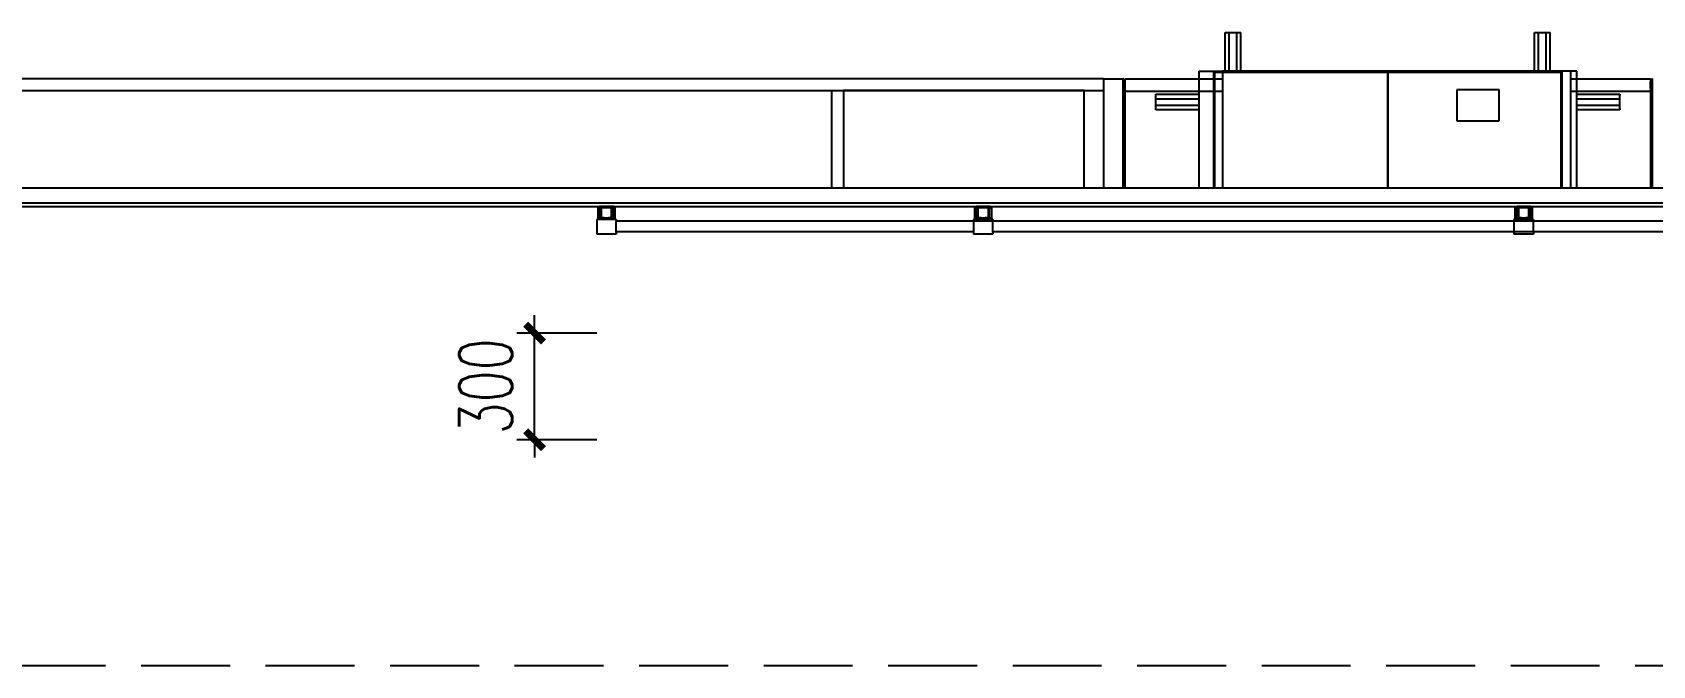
# Model space of a CAD drawing. Extents: x -1899985 to -450366, y 556196 to 2151267.
# Drawn here: x -1112097 to -1107542, y 578887 to 580668 of the extents above; entities that cross this region are included whole.
import ezdxf

# ---------------------------------------------------------------- set-up
doc = ezdxf.new("R2010")
doc.units = 0
doc.header["$LTSCALE"] = 1000
doc.header["$MEASUREMENT"] = 0
doc.linetypes.add('DASH', pattern=[0.35, 0.25, -0.1])
doc.layers.get('Defpoints').update_dxf_attribs({"color": 210})
for name, color, linetype in [('A-LIN-V', 9, 'Continuous'), ('S-SB', 21, 'Continuous'), ('建-尺寸', 3, 'Continuous')]:
    doc.layers.add(name, color=color, linetype=linetype)
doc.styles.add('A-DIM_T3', font='SIMPLEX', dxfattribs={"width": 0.705882, "bigfont": 'GBCBIG'})
doc.dimstyles.new('A-DIM&&50', dxfattribs={"dimtxt": 148.75, "dimasz": 50, "dimexe": 50, "dimexo": 50, "dimgap": 63.125, "dimtad": 1, "dimdec": 0, "dimzin": 0, "dimdsep": 46, "dimtxsty": 'A-DIM_T3', "dimblk": 'ARCHTICK', "dimcen": 0.09, "dimclrt": 7, "dimazin": 2, "dimtfac": 1, "dimtdec": 0, "dimtix": 1, "dimtmove": 2, "dimatfit": 3, "dimfxl": 0, "dimtolj": 1, "dimtzin": 0, "dimarcsym": 0})

# ---------------------------------------------------------------- blocks, each defined once
blk = doc.blocks.new('11')
at = {"layer": 'A-LIN-V'}
h = blk.add_hatch(color=1, dxfattribs=at)
h.dxf.hatch_style = 1
h.paths.add_polyline_path([(1602629.8, -76162.3, 0.414214), (1602633.1, -76159.1), (1602633.1, -76135.2, 0.414214), (1602629.8, -76131.9), (1602636.3, -76131.9, -0.414214), (1602638.8, -76134.3), (1602638.8, -76164.3), (1602638.4, -76164), (1602638.4, -76162.3)])
h = blk.add_hatch(color=1, dxfattribs=at)
h.dxf.hatch_style = 1
h.paths.add_polyline_path([(1602592.2, -76166.7), (1602595, -76164), (1602595, -76166.7)])
h.paths.add_polyline_path([(1602638.4, -76166.7), (1602638.4, -76164), (1602641.2, -76166.7)])
h = blk.add_hatch(color=1, dxfattribs=at)
h.dxf.hatch_style = 1
h.paths.add_polyline_path([(1603651.4, -76166.7), (1603654.2, -76164), (1603654.2, -76166.7)])
h.paths.add_polyline_path([(1603697.6, -76166.7), (1603697.6, -76164), (1603700.4, -76166.7)])
at = {"color": 1, "linetype": 'DASH'}
blk.add_lwpolyline([(1594308.9, -77420.6), (1605666.4, -77420.6)], dxfattribs=at)
at = {"layer": 'A-LIN-V', "color": 1}
for p, q in [((1604356.6, -75640.3), (1604367.5, -75640.3)), ((1604356.6, -75749), (1604356.6, -75640.3)), ((1604356.6, -75749), (1604356.6, -75640.3)), ((1604356.6, -75640.3), (1604367.5, -75640.3)), ((1604367.5, -75749), (1604367.5, -75640.3)), ((1604367.5, -75640.3), (1604389.3, -75640.3)), ((1604367.5, -75749), (1604367.5, -75640.3)), ((1604367.5, -75640.3), (1604389.3, -75640.3)), ((1604389.3, -75640.3), (1604400.1, -75640.3)), ((1604389.3, -75749), (1604389.3, -75640.3)), ((1604389.3, -75640.3), (1604400.1, -75640.3)), ((1604389.3, -75749), (1604389.3, -75640.3)), ((1604400.1, -75749), (1604400.1, -75640.3)), ((1604400.1, -75749), (1604400.1, -75640.3)), ((1605226.2, -75640.3), (1605237.1, -75640.3)), ((1605226.2, -75749), (1605226.2, -75640.3)), ((1605226.2, -75640.3), (1605237.1, -75640.3)), ((1605226.2, -75749), (1605226.2, -75640.3)), ((1605237.1, -75749), (1605237.1, -75640.3)), ((1605237.1, -75640.3), (1605258.9, -75640.3)), ((1605237.1, -75749), (1605237.1, -75640.3)), ((1605237.1, -75640.3), (1605258.9, -75640.3)), ((1605258.9, -75640.3), (1605269.7, -75640.3)), ((1605258.9, -75749), (1605258.9, -75640.3)), ((1605258.9, -75749), (1605258.9, -75640.3)), ((1605258.9, -75640.3), (1605269.7, -75640.3)), ((1605269.7, -75749), (1605269.7, -75640.3)), ((1605269.7, -75749), (1605269.7, -75640.3)), ((1604014.2, -75770.7), (1595896.1, -75770.7)), ((1604014.2, -75770.7), (1604014.2, -76077.3)), ((1604014.2, -75770.7), (1604068.6, -75770.7)), ((1604068.6, -75770.7), (1604068.6, -76077.3)), ((1604070.2, -75797.9), (1604070.2, -75778.4)), ((1604074, -75770.7), (1604348.3, -75770.7)), ((1604074, -75770.7), (1604074, -75778.4)), ((1604074, -75778.4), (1604074, -75797.9)), ((1604281.7, -75749), (1604324.1, -75749)), ((1604281.7, -75749), (1604281.7, -76077.3)), ((1604324.1, -76077.3), (1604324.1, -75749)), ((1604324.1, -75749), (1605302.4, -75749)), ((1604326.8, -75751.7), (1604812.1, -75751.7)), ((1604326.8, -76077.3), (1604326.8, -75751.7)), ((1605326.6, -75749), (1604348.3, -75749)), ((1604348.3, -75749), (1604348.3, -76077.3)), ((1604812.1, -75751.7), (1604812.1, -76077.3)), ((1604814.3, -75751.7), (1605299.6, -75751.7)), ((1604814.3, -76077.3), (1604814.3, -75751.7)), ((1605299.6, -75751.7), (1605299.6, -76077.3)), ((1605344.7, -75749), (1605302.4, -75749)), ((1605302.4, -75749), (1605302.4, -76077.3)), ((1605326.6, -75749), (1605326.6, -76077.3)), ((1605326.6, -75770.7), (1605552.3, -75770.7)), ((1605344.7, -76077.3), (1605344.7, -75749)), ((1605552.3, -75770.7), (1605552.3, -75778.4)), ((1605552.3, -75797.9), (1605552.3, -75778.4)), ((1605556.2, -75778.4), (1605556.2, -75797.9)), ((1605557.8, -76077.3), (1605557.8, -75770.7)), ((1598289.9, -75803.4), (1604014.2, -75803.4)), ((1603250.9, -76077.3), (1603250.9, -75803.4)), ((1603283.5, -75803.4), (1603283.5, -76077.3)), ((1603959.9, -75803.4), (1603283.5, -75803.4)), ((1603959.9, -76077.3), (1603959.9, -75803.4)), ((1604074, -75797.9), (1604074, -75805.5)), ((1604074, -75805.5), (1604074, -76077.3)), ((1604074, -75805.5), (1604348.3, -75805.5)), ((1604161, -75814.3), (1604281.7, -75814.3)), ((1604161, -75817.5), (1604161, -75814.3)), ((1604161, -75827.3), (1604161, -75817.5)), ((1604161, -75827.3), (1604281.7, -75827.3)), ((1604161, -75844.7), (1604161, -75827.3)), ((1605007.1, -75801.7), (1605007.1, -75888.7)), ((1605126.7, -75801.7), (1605007.1, -75801.7)), ((1605126.7, -75888.7), (1605126.7, -75801.7)), ((1605326.6, -75805.5), (1605552.3, -75805.5)), ((1605344.7, -75814.3), (1605465.4, -75814.3)), ((1605344.7, -75827.3), (1605465.4, -75827.3)), ((1605465.4, -75814.3), (1605465.4, -75817.5)), ((1605465.4, -75827.3), (1605465.4, -75817.5)), ((1605465.4, -75844.7), (1605465.4, -75827.3)), ((1605552.3, -75797.9), (1605552.3, -75805.5)), ((1605552.3, -75805.5), (1605552.3, -76077.3)), ((1604161, -75844.7), (1604281.7, -75844.7)), ((1604161, -75854.4), (1604161, -75844.7)), ((1604161, -75857.7), (1604161, -75854.4)), ((1604281.7, -75857.7), (1604161, -75857.7)), ((1605344.7, -75844.7), (1605465.4, -75844.7)), ((1605465.4, -75857.7), (1605344.7, -75857.7)), ((1605465.4, -75854.4), (1605465.4, -75844.7)), ((1605465.4, -75854.4), (1605465.4, -75857.7)), ((1605007.1, -75888.7), (1605126.7, -75888.7)), ((1592562.4, -76077.3), (1605899.7, -76077.3)), ((1594075.6, -76129.5), (1605899.7, -76129.5)), ((1605899.7, -76120.8), (1598840.1, -76120.8)), ((1602592.3, -76134.3), (1602592.3, -76166.6)), ((1602594.7, -76164.2), (1602594.7, -76134.3)), ((1602636.3, -76129.5), (1602597.2, -76129.5)), ((1602597.2, -76131.9), (1602603.7, -76131.9)), ((1602600.5, -76159.1), (1602600.5, -76135.2)), ((1602602.1, -76135.2), (1602602.1, -76159.1)), ((1602603.7, -76131.9), (1602629.8, -76131.9)), ((1602629.8, -76133.5), (1602603.7, -76133.5)), ((1602629.8, -76131.9), (1602636.3, -76131.9)), ((1602631.4, -76159.1), (1602631.4, -76135.2)), ((1602633.1, -76135.2), (1602633.1, -76159.1)), ((1602638.8, -76134.3), (1602638.8, -76164.3)), ((1602641.2, -76166.7), (1602641.2, -76134.3)), ((1603651.5, -76134.3), (1603651.5, -76166.6)), ((1603653.9, -76164.2), (1603653.9, -76134.3)), ((1603695.5, -76129.5), (1603656.4, -76129.5)), ((1603656.4, -76131.9), (1603662.9, -76131.9)), ((1603659.7, -76159.1), (1603659.7, -76135.2)), ((1603661.3, -76135.2), (1603661.3, -76159.1)), ((1603662.9, -76131.9), (1603689, -76131.9)), ((1603689, -76133.5), (1603662.9, -76133.5)), ((1603689, -76131.9), (1603695.5, -76131.9)), ((1603690.6, -76159.1), (1603690.6, -76135.2)), ((1603692.3, -76135.2), (1603692.3, -76159.1)), ((1603698, -76134.3), (1603698, -76164.3)), ((1603700.4, -76166.7), (1603700.4, -76134.3)), ((1605170.9, -76134.3), (1605170.9, -76166.6)), ((1605173.4, -76164.2), (1605173.4, -76134.3)), ((1605214.9, -76129.5), (1605175.8, -76129.5)), ((1605175.8, -76131.9), (1605182.3, -76131.9)), ((1605179.1, -76159.1), (1605179.1, -76135.2)), ((1605180.7, -76135.2), (1605180.7, -76159.1)), ((1605182.3, -76131.9), (1605208.4, -76131.9)), ((1605208.4, -76133.5), (1605182.3, -76133.5)), ((1605208.4, -76131.9), (1605214.9, -76131.9)), ((1605210, -76159.1), (1605210, -76135.2)), ((1605211.7, -76135.2), (1605211.7, -76159.1)), ((1605217.4, -76134.3), (1605217.4, -76164.3)), ((1605219.8, -76166.7), (1605219.8, -76134.3)), ((1602592.2, -76166.7), (1602589.5, -76166.7)), ((1602589.5, -76166.7), (1602589.5, -76172.1)), ((1602589.5, -76172.1), (1602589.5, -76202.6)), ((1602592.2, -76166.7), (1602595, -76164)), ((1602595, -76166.7), (1602592.2, -76166.7)), ((1602603.7, -76162.3), (1602595, -76162.3)), ((1602595, -76166.7), (1602595, -76162.3)), ((1602638.4, -76166.7), (1602595, -76166.7)), ((1602603.7, -76160.7), (1602610.8, -76160.7)), ((1602610.8, -76162.3), (1602603.7, -76162.3)), ((1602610.8, -76160.7), (1602610.8, -76162.3)), ((1602622.7, -76162.3), (1602610.8, -76162.3)), ((1602622.7, -76162.3), (1602622.7, -76160.7)), ((1602622.7, -76160.7), (1602629.8, -76160.7)), ((1602629.8, -76162.3), (1602622.7, -76162.3)), ((1602638.4, -76162.3), (1602629.8, -76162.3)), ((1602638.4, -76166.7), (1602638.4, -76162.3)), ((1602638.4, -76164), (1602641.2, -76166.7)), ((1602641.2, -76166.7), (1602638.4, -76166.7)), ((1602643.9, -76166.7), (1602641.2, -76166.7)), ((1602643.9, -76166.7), (1602643.9, -76172.1)), ((1602643.9, -76169.9), (1603648.7, -76169.9)), ((1602643.9, -76202.6), (1602643.9, -76172.1)), ((1603532, -76169.9), (1604236.6, -76169.9)), ((1603651.4, -76166.7), (1603648.7, -76166.7)), ((1603648.7, -76166.7), (1603648.7, -76172.1)), ((1603648.7, -76172.1), (1603648.7, -76202.6)), ((1603651.4, -76166.7), (1603654.2, -76164)), ((1603654.2, -76166.7), (1603651.4, -76166.7)), ((1603662.9, -76162.3), (1603654.2, -76162.3)), ((1603654.2, -76166.7), (1603654.2, -76162.3)), ((1603697.6, -76166.7), (1603654.2, -76166.7)), ((1603662.9, -76160.7), (1603670, -76160.7)), ((1603670, -76162.3), (1603662.9, -76162.3)), ((1603670, -76160.7), (1603670, -76162.3)), ((1603681.9, -76162.3), (1603670, -76162.3)), ((1603681.9, -76162.3), (1603681.9, -76160.7)), ((1603681.9, -76160.7), (1603689, -76160.7)), ((1603689, -76162.3), (1603681.9, -76162.3)), ((1603697.6, -76162.3), (1603689, -76162.3)), ((1603697.6, -76166.7), (1603697.6, -76162.3)), ((1603697.6, -76164), (1603700.4, -76166.7)), ((1603700.4, -76166.7), (1603697.6, -76166.7)), ((1603703.1, -76166.7), (1603700.4, -76166.7)), ((1603703.1, -76166.7), (1603703.1, -76172.1)), ((1603703.1, -76169.9), (1605168.1, -76169.9)), ((1603703.1, -76202.6), (1603703.1, -76172.1)), ((1604262.7, -76169.9), (1605867.1, -76169.9)), ((1605170.9, -76166.7), (1605168.1, -76166.7)), ((1605168.1, -76166.7), (1605168.1, -76172.1)), ((1605168.1, -76172.1), (1605168.1, -76202.6)), ((1605170.9, -76166.7), (1605173.6, -76164)), ((1605173.6, -76166.7), (1605170.9, -76166.7)), ((1605182.3, -76162.3), (1605173.6, -76162.3)), ((1605173.6, -76166.7), (1605173.6, -76162.3)), ((1605217.1, -76166.7), (1605173.6, -76166.7)), ((1605182.3, -76160.7), (1605189.4, -76160.7)), ((1605189.4, -76162.3), (1605182.3, -76162.3)), ((1605189.4, -76160.7), (1605189.4, -76162.3)), ((1605201.4, -76162.3), (1605189.4, -76162.3)), ((1605201.4, -76162.3), (1605201.4, -76160.7)), ((1605201.4, -76160.7), (1605208.4, -76160.7)), ((1605208.4, -76162.3), (1605201.4, -76162.3)), ((1605217.1, -76162.3), (1605208.4, -76162.3)), ((1605217.1, -76166.7), (1605217.1, -76162.3)), ((1605217.1, -76164), (1605219.8, -76166.7)), ((1605219.8, -76166.7), (1605217.1, -76166.7)), ((1605222.5, -76166.7), (1605219.8, -76166.7)), ((1605222.5, -76166.7), (1605222.5, -76172.1)), ((1605222.5, -76169.9), (1606907.3, -76169.9)), ((1605222.5, -76202.6), (1605222.5, -76172.1)), ((1602589.5, -76202.6), (1602589.5, -76208)), ((1602643.9, -76208), (1602589.5, -76208)), ((1602643.9, -76200.4), (1603648.7, -76200.4)), ((1602643.9, -76202.6), (1602643.9, -76208)), ((1603648.7, -76202.6), (1603648.7, -76208)), ((1603703.1, -76208), (1603648.7, -76208)), ((1603703.1, -76200.4), (1605168.1, -76200.4)), ((1603703.1, -76202.6), (1603703.1, -76208)), ((1604710.8, -76200.4), (1605515.2, -76200.4)), ((1605168.1, -76202.6), (1605168.1, -76208)), ((1605222.5, -76208), (1605168.1, -76208)), ((1605222.5, -76200.4), (1606907.3, -76200.4)), ((1605222.5, -76202.6), (1605222.5, -76208))]:
    blk.add_line(p, q, dxfattribs=at)
for centre, radius, start, end in [((1604066.4, -75778.4), 7.61, 0, 73.3984), ((1604066.4, -75778.4), 3.8, 360, 55.1501), ((1605560, -75778.4), 7.61, 106.6015, 180), ((1605560, -75778.4), 3.8, 124.8499, 180), ((1604066.4, -75797.9), 7.61, 286.6015, 360), ((1604066.4, -75797.9), 3.8, 304.8499, 360), ((1605560, -75797.9), 7.61, 180, 253.3984), ((1605560, -75797.9), 3.8, 180, 235.1501), ((1602597.2, -76134.3), 4.89, 90, 180), ((1602597.2, -76134.3), 2.45, 90, 180), ((1602603.7, -76135.2), 3.26, 90, 180), ((1602603.7, -76135.2), 1.63, 90, 180), ((1602629.8, -76135.2), 3.26, 0, 90), ((1602629.8, -76135.2), 1.63, 360, 90), ((1602636.3, -76134.3), 4.89, 360, 90), ((1602636.3, -76134.3), 2.45, 360, 90), ((1603656.4, -76134.3), 4.89, 90, 180), ((1603656.4, -76134.3), 2.45, 90, 180), ((1603662.9, -76135.2), 3.26, 90, 180), ((1603662.9, -76135.2), 1.63, 90, 180), ((1603689, -76135.2), 3.26, 360, 90), ((1603689, -76135.2), 1.63, 360, 90), ((1603695.5, -76134.3), 4.89, 0, 90), ((1603695.5, -76134.3), 2.45, 0, 90), ((1605175.8, -76134.3), 4.89, 90, 180), ((1605175.8, -76134.3), 2.45, 90, 180), ((1605182.3, -76135.2), 3.26, 90, 180), ((1605182.3, -76135.2), 1.63, 90, 180), ((1605208.4, -76135.2), 3.26, 360, 90), ((1605208.4, -76135.2), 1.63, 360, 90), ((1605214.9, -76134.3), 4.89, 0, 90), ((1605214.9, -76134.3), 2.45, 360, 90), ((1602603.7, -76159.1), 3.26, 180, 270), ((1602603.7, -76159.1), 1.63, 180, 270), ((1602629.8, -76159.1), 3.26, 270, 0), ((1602629.8, -76159.1), 1.63, 270, 360), ((1603662.9, -76159.1), 3.26, 180, 270), ((1603662.9, -76159.1), 1.63, 180, 270), ((1603689, -76159.1), 3.26, 270, 360), ((1603689, -76159.1), 1.63, 270, 360), ((1605182.3, -76159.1), 3.26, 180, 270), ((1605182.3, -76159.1), 1.63, 180, 270), ((1605208.4, -76159.1), 3.26, 270, 360), ((1605208.4, -76159.1), 1.63, 270, 360)]:
    blk.add_arc(centre, radius, start, end, dxfattribs=at)
blk = doc.blocks.new('23423wer')
at = {"layer": 'S-SB', "xscale": 0.735970624901321, "yscale": 0.735970624901321, "zscale": 0.735970624901321}
blk.add_blockref('11', (-2850596.9, 597906.1), dxfattribs=at)
blk = doc.blocks.new('_ArchTick')
at = {"color": 0, "linetype": 'ByBlock', "const_width": 0.4}
blk.add_lwpolyline([(-0.5, -0.5), (0.5, 0.5)], dxfattribs=at)
blk = doc.blocks.new('*D361')
at = {"layer": 'Defpoints', "color": 0}
for p in [(-1110685, 579822.5), (-1110460, 579822.5), (-1110460, 579522.5)]:
    blk.add_point(p, dxfattribs=at)
at = {"layer": '建-尺寸', "color": 0, "lineweight": -2}
for p, q in [((-1110685, 579822.5), (-1110685, 579872.5)), ((-1110510, 579822.5), (-1110735, 579822.5)), ((-1110685, 579522.5), (-1110685, 579822.5)), ((-1110510, 579522.5), (-1110735, 579522.5)), ((-1110685, 579522.5), (-1110685, 579472.5))]:
    blk.add_line(p, q, dxfattribs=at)
at = {"layer": '建-尺寸', "color": 0, "lineweight": -2, "xscale": 50, "yscale": 50, "zscale": 50}
for p, rotation in [((-1110685, 579822.5), 270), ((-1110685, 579522.5), 90)]:
    blk.add_blockref('_ArchTick', p, dxfattribs=dict(at, rotation=rotation))
at = {"layer": '建-尺寸', "color": 7, "insert": (-1110822.5, 579672.5), "char_height": 148.75, "attachment_point": 5, "rotation": 90, "style": 'A-DIM_T3'}
blk.add_mtext('\\A1;300', dxfattribs=at)

msp = doc.modelspace()

# ---------------------------------------------------------------- block references
at = {"xscale": 1.35874988235309, "yscale": 1.35874988235309, "zscale": 1.35874988235309}
msp.add_blockref('23423wer', (1160148.1, -156096.8), dxfattribs=at)

# ---------------------------------------------------------------- dimensions: what is measured, and where the dimension line sits
at = {"layer": '建-尺寸'}
dim = msp.add_aligned_dim(p1=(-1110460, 579522.5), p2=(-1110460, 579822.5), distance=225, dimstyle='A-DIM&&50', dxfattribs=at)
dim.commit()
dim.dimension.update_dxf_attribs({"geometry": '*D361', "text_midpoint": (-1110822.5, 579672.5)})

doc.saveas('drawing.dxf')
